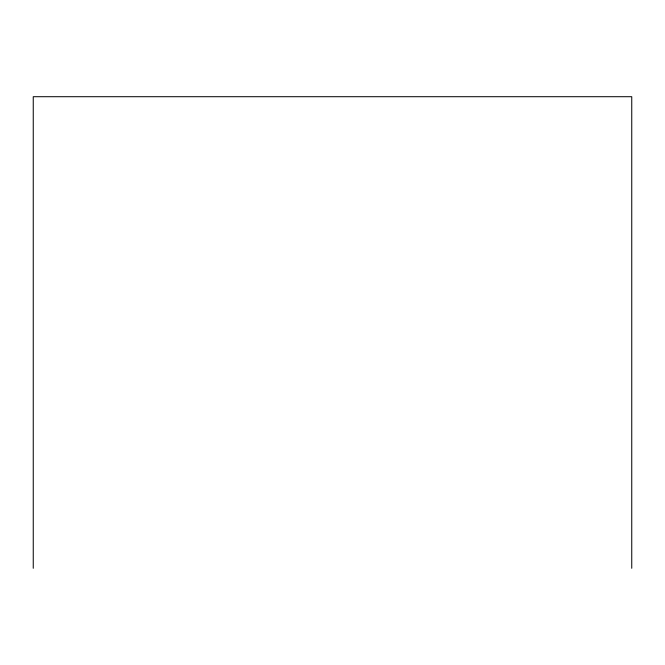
<?xml version="1.0" encoding="UTF-8"?>
<svg xmlns="http://www.w3.org/2000/svg" width="665" height="665" viewBox="0 0 665 665"><rect width="100%" height="100%" fill="white"/><g stroke="black" fill="none" stroke-linecap="round" stroke-linejoin="round"><path stroke-width="1" d="M631.75 568.292L631.75 96.708L33.25 96.708L33.25 568.292"/></g></svg>
